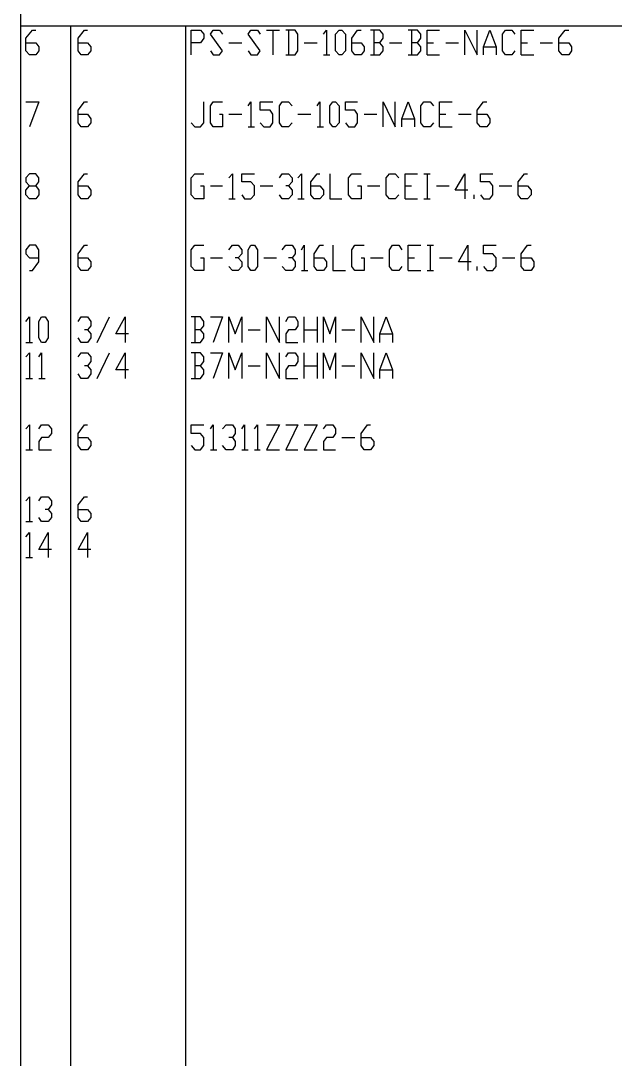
# Model space of a CAD drawing. Header units: millimetres. Extents: x 43 to 1147, y -811 to -31.
# Drawn here: x 820.4 to 943.4, y -596 to -381 of the extents above; entities that cross this region are included whole.
import ezdxf

# ---------------------------------------------------------------- set-up
doc = ezdxf.new("R2010")
doc.units = ezdxf.units.MM
doc.layers.add('EDITED_LINES', color=4, linetype='Continuous')

msp = doc.modelspace()

# ---------------------------------------------------------------- linework, layer by layer
at = {"layer": 'EDITED_LINES'}
for p, q in [((820.36, -802.48), (820.36, -39.28)), ((820.36, -382.12), (1137.28, -382.12)), ((830.68, -382.12), (830.68, -677.68)), ((854.44, -382.12), (854.44, -677.68)), ((821.44, -384.64), (822.76, -382.96)), ((821.44, -387.28), (821.44, -384.64)), ((822.76, -382.96), (823.48, -382.96)), ((832.24, -384.64), (833.56, -382.96)), ((832.24, -387.28), (832.24, -384.64)), ((833.56, -382.96), (834.16, -382.96)), ((855.64, -388.12), (855.64, -382.96)), ((855.64, -382.96), (857.56, -382.96)), ((857.56, -382.96), (858.28, -383.8)), ((858.28, -384.64), (857.56, -385.6)), ((858.28, -383.8), (858.28, -384.64)), ((859.6, -383.8), (860.2, -382.96)), ((862.12, -387.28), (859.6, -383.8)), ((860.2, -382.96), (861.52, -382.96)), ((861.52, -382.96), (862.12, -383.8)), ((867.4, -383.8), (868, -382.96)), ((869.92, -387.28), (867.4, -383.8)), ((868, -382.96), (869.32, -382.96)), ((869.32, -382.96), (869.92, -383.8)), ((871.24, -382.96), (873.88, -382.96)), ((872.56, -382.96), (872.56, -388.12)), ((877.12, -382.96), (875.2, -382.96)), ((875.8, -382.96), (875.8, -388.12)), ((877.72, -383.8), (877.12, -382.96)), ((877.72, -387.28), (877.72, -383.8)), ((883, -383.8), (883.6, -382.96)), ((883.6, -382.96), (883.6, -388.12)), ((885.52, -383.8), (886.24, -382.96)), ((885.52, -387.28), (885.52, -383.8)), ((886.24, -382.96), (886.84, -382.96)), ((886.84, -382.96), (887.56, -383.8)), ((887.56, -383.8), (887.56, -387.28)), ((888.88, -384.64), (890.08, -382.96)), ((888.88, -387.28), (888.88, -384.64)), ((890.08, -382.96), (890.8, -382.96)), ((894.64, -382.96), (892.72, -382.96)), ((893.44, -382.96), (893.44, -388.12)), ((895.36, -383.8), (894.64, -382.96)), ((894.64, -385.6), (895.36, -384.64)), ((895.36, -384.64), (895.36, -383.8)), ((902.44, -382.96), (900.52, -382.96)), ((901.24, -382.96), (901.24, -388.12)), ((903.16, -383.8), (902.44, -382.96)), ((902.44, -385.6), (903.16, -384.64)), ((903.16, -384.64), (903.16, -383.8)), ((904.48, -388.12), (904.48, -382.96)), ((904.48, -382.96), (907, -382.96)), ((912.28, -388.12), (912.28, -382.96)), ((912.28, -382.96), (914.8, -388.12)), ((914.8, -388.12), (914.8, -382.96)), ((916.12, -386.44), (917.44, -382.96)), ((917.44, -382.96), (918.76, -386.44)), ((920.08, -383.8), (920.68, -382.96)), ((920.08, -387.28), (920.08, -383.8)), ((920.68, -382.96), (922, -382.96)), ((922, -382.96), (922.6, -383.8)), ((923.92, -388.12), (923.92, -382.96)), ((923.92, -382.96), (926.56, -382.96)), ((931.72, -384.64), (933.04, -382.96)), ((931.72, -387.28), (931.72, -384.64)), ((933.04, -382.96), (933.76, -382.96)), ((821.44, -385.6), (823.48, -385.6)), ((823.48, -385.6), (824.08, -386.44)), ((824.08, -386.44), (824.08, -387.28)), ((832.24, -385.6), (834.16, -385.6)), ((834.16, -385.6), (834.88, -386.44)), ((834.88, -386.44), (834.88, -387.28)), ((857.56, -385.6), (855.64, -385.6)), ((863.44, -385.6), (866.08, -385.6)), ((879.04, -385.6), (881.68, -385.6)), ((888.88, -385.6), (890.8, -385.6)), ((890.8, -385.6), (891.4, -386.44)), ((891.4, -386.44), (891.4, -387.28)), ((894.64, -385.6), (893.44, -385.6)), ((895.36, -386.44), (894.64, -385.6)), ((895.36, -387.28), (895.36, -386.44)), ((896.68, -385.6), (899.2, -385.6)), ((902.44, -385.6), (901.24, -385.6)), ((903.16, -386.44), (902.44, -385.6)), ((903.16, -387.28), (903.16, -386.44)), ((904.48, -385.6), (905.8, -385.6)), ((908.32, -385.6), (910.96, -385.6)), ((916.12, -388.12), (916.12, -386.44)), ((916.12, -386.44), (918.76, -386.44)), ((918.76, -386.44), (918.76, -388.12)), ((923.92, -385.6), (925.24, -385.6)), ((927.88, -385.6), (930.4, -385.6)), ((931.72, -385.6), (933.76, -385.6)), ((933.76, -385.6), (934.36, -386.44)), ((934.36, -386.44), (934.36, -387.28)), ((822.16, -388.12), (821.44, -387.28)), ((823.48, -388.12), (822.16, -388.12)), ((824.08, -387.28), (823.48, -388.12)), ((832.84, -388.12), (832.24, -387.28)), ((834.16, -388.12), (832.84, -388.12)), ((834.88, -387.28), (834.16, -388.12)), ((859.6, -387.28), (860.2, -388.12)), ((860.2, -388.12), (861.52, -388.12)), ((861.52, -388.12), (862.12, -387.28)), ((867.4, -387.28), (868, -388.12)), ((868, -388.12), (869.32, -388.12)), ((869.32, -388.12), (869.92, -387.28)), ((875.2, -388.12), (877.12, -388.12)), ((877.12, -388.12), (877.72, -387.28)), ((883, -388.12), (884.32, -388.12)), ((886.24, -388.12), (885.52, -387.28)), ((886.84, -388.12), (886.24, -388.12)), ((887.56, -387.28), (886.84, -388.12)), ((889.48, -388.12), (888.88, -387.28)), ((890.8, -388.12), (889.48, -388.12)), ((891.4, -387.28), (890.8, -388.12)), ((892.72, -388.12), (894.64, -388.12)), ((894.64, -388.12), (895.36, -387.28)), ((900.52, -388.12), (902.44, -388.12)), ((902.44, -388.12), (903.16, -387.28)), ((904.48, -388.12), (907, -388.12)), ((920.68, -388.12), (920.08, -387.28)), ((922, -388.12), (920.68, -388.12)), ((922.6, -387.28), (922, -388.12)), ((923.92, -388.12), (926.56, -388.12)), ((932.44, -388.12), (931.72, -387.28)), ((933.76, -388.12), (932.44, -388.12)), ((934.36, -387.28), (933.76, -388.12)), ((821.44, -397.84), (824.08, -397.84)), ((824.08, -397.84), (822.16, -403)), ((832.24, -399.52), (833.56, -397.84)), ((832.24, -402.16), (832.24, -399.52)), ((833.56, -397.84), (834.16, -397.84)), ((858.28, -402.16), (858.28, -397.84)), ((859.6, -398.68), (860.2, -397.84)), ((859.6, -402.16), (859.6, -398.68)), ((860.2, -397.84), (862.12, -397.84)), ((867.4, -398.68), (868, -397.84)), ((868, -397.84), (868, -403)), ((869.92, -399.52), (869.92, -397.84)), ((869.92, -397.84), (872.56, -397.84)), ((871.96, -399.52), (869.92, -399.52)), ((872.56, -400.36), (871.96, -399.52)), ((873.88, -398.68), (874.48, -397.84)), ((873.88, -402.16), (873.88, -398.68)), ((874.48, -397.84), (875.8, -397.84)), ((875.8, -397.84), (876.52, -398.68)), ((881.68, -398.68), (882.28, -397.84)), ((882.28, -397.84), (882.28, -403)), ((884.32, -398.68), (884.92, -397.84)), ((884.32, -402.16), (884.32, -398.68)), ((884.92, -397.84), (885.52, -397.84)), ((885.52, -397.84), (886.24, -398.68)), ((886.24, -398.68), (886.24, -402.16)), ((887.56, -399.52), (887.56, -397.84)), ((887.56, -397.84), (890.08, -397.84)), ((889.48, -399.52), (887.56, -399.52)), ((890.08, -400.36), (889.48, -399.52)), ((895.36, -403), (895.36, -397.84)), ((895.36, -397.84), (897.88, -403)), ((897.88, -403), (897.88, -397.84)), ((899.2, -401.32), (900.52, -397.84)), ((900.52, -397.84), (901.84, -401.32)), ((903.16, -398.68), (903.76, -397.84)), ((903.16, -402.16), (903.16, -398.68)), ((903.76, -397.84), (905.08, -397.84)), ((905.08, -397.84), (905.8, -398.68)), ((907, -403), (907, -397.84)), ((907, -397.84), (909.64, -397.84)), ((914.8, -399.52), (916.12, -397.84)), ((914.8, -402.16), (914.8, -399.52)), ((916.12, -397.84), (916.84, -397.84)), ((832.24, -400.36), (834.16, -400.36)), ((834.16, -400.36), (834.88, -401.32)), ((834.88, -401.32), (834.88, -402.16)), ((861.52, -400.36), (862.12, -400.36)), ((862.12, -400.36), (862.12, -403)), ((863.44, -400.36), (866.08, -400.36)), ((872.56, -402.16), (872.56, -400.36)), ((877.72, -400.36), (880.36, -400.36)), ((890.08, -402.16), (890.08, -400.36)), ((891.4, -400.36), (894.04, -400.36)), ((899.2, -403), (899.2, -401.32)), ((899.2, -401.32), (901.84, -401.32)), ((901.84, -401.32), (901.84, -403)), ((907, -400.36), (908.32, -400.36)), ((910.96, -400.36), (913.6, -400.36)), ((914.8, -400.36), (916.84, -400.36)), ((916.84, -400.36), (917.44, -401.32)), ((917.44, -401.32), (917.44, -402.16)), ((832.84, -403), (832.24, -402.16)), ((834.16, -403), (832.84, -403)), ((834.88, -402.16), (834.16, -403)), ((855.64, -402.16), (856.36, -403)), ((856.36, -403), (857.56, -403)), ((857.56, -403), (858.28, -402.16)), ((860.2, -403), (859.6, -402.16)), ((862.12, -403), (860.2, -403)), ((867.4, -403), (868.72, -403)), ((869.92, -402.16), (870.64, -403)), ((870.64, -403), (871.96, -403)), ((871.96, -403), (872.56, -402.16)), ((874.48, -403), (873.88, -402.16)), ((875.8, -403), (874.48, -403)), ((876.52, -402.16), (875.8, -403)), ((881.68, -403), (883, -403)), ((884.92, -403), (884.32, -402.16)), ((885.52, -403), (884.92, -403)), ((886.24, -402.16), (885.52, -403)), ((887.56, -402.16), (888.16, -403)), ((888.16, -403), (889.48, -403)), ((889.48, -403), (890.08, -402.16)), ((903.76, -403), (903.16, -402.16)), ((905.08, -403), (903.76, -403)), ((905.8, -402.16), (905.08, -403)), ((907, -403), (909.64, -403)), ((915.52, -403), (914.8, -402.16)), ((916.84, -403), (915.52, -403)), ((917.44, -402.16), (916.84, -403)), ((822.16, -412.72), (821.44, -413.56)), ((823.48, -412.72), (822.16, -412.72)), ((824.08, -413.56), (823.48, -412.72)), ((832.24, -414.4), (833.56, -412.72)), ((833.56, -412.72), (834.16, -412.72)), ((855.64, -413.56), (856.36, -412.72)), ((856.36, -412.72), (858.28, -412.72)), ((863.44, -413.56), (864.16, -412.72)), ((864.16, -412.72), (864.16, -417.88)), ((866.08, -414.4), (866.08, -412.72)), ((866.08, -412.72), (868.72, -412.72)), ((873.88, -413.56), (874.48, -412.72)), ((874.48, -412.72), (875.8, -412.72)), ((875.8, -412.72), (876.52, -413.56)), ((877.72, -413.56), (878.44, -412.72)), ((878.44, -412.72), (878.44, -417.88)), ((880.36, -414.4), (881.68, -412.72)), ((881.68, -412.72), (882.28, -412.72)), ((884.32, -412.72), (884.32, -417.88)), ((888.16, -413.56), (888.88, -412.72)), ((888.88, -412.72), (890.8, -412.72)), ((895.96, -413.56), (896.68, -412.72)), ((896.68, -412.72), (897.88, -412.72)), ((897.88, -412.72), (898.6, -413.56)), ((899.92, -417.88), (899.92, -412.72)), ((899.92, -412.72), (902.44, -412.72)), ((903.76, -412.72), (905.08, -412.72)), ((904.48, -412.72), (904.48, -417.88)), ((910.24, -416.08), (912.28, -412.72)), ((912.28, -412.72), (912.28, -417.88)), ((915.52, -414.4), (915.52, -412.72)), ((915.52, -412.72), (918.04, -412.72)), ((923.32, -414.4), (924.64, -412.72)), ((924.64, -412.72), (925.24, -412.72)), ((821.44, -413.56), (821.44, -414.4)), ((821.44, -414.4), (822.16, -415.24)), ((823.48, -415.24), (824.08, -414.4)), ((824.08, -414.4), (824.08, -413.56)), ((832.24, -417.04), (832.24, -414.4)), ((855.64, -417.04), (855.64, -413.56)), ((868, -414.4), (866.08, -414.4)), ((868.72, -415.24), (868, -414.4)), ((876.52, -414.4), (875.8, -415.24)), ((876.52, -413.56), (876.52, -414.4)), ((880.36, -417.04), (880.36, -414.4)), ((888.16, -417.04), (888.16, -413.56)), ((895.96, -417.04), (895.96, -413.56)), ((917.44, -414.4), (915.52, -414.4)), ((918.04, -415.24), (917.44, -414.4)), ((923.32, -417.04), (923.32, -414.4)), ((821.44, -416.08), (822.16, -415.24)), ((821.44, -417.04), (821.44, -416.08)), ((822.16, -417.88), (821.44, -417.04)), ((822.16, -415.24), (823.48, -415.24)), ((823.48, -415.24), (824.08, -416.08)), ((824.08, -417.04), (823.48, -417.88)), ((824.08, -416.08), (824.08, -417.04)), ((832.24, -415.24), (834.16, -415.24)), ((832.84, -417.88), (832.24, -417.04)), ((834.16, -415.24), (834.88, -416.08)), ((834.88, -417.04), (834.16, -417.88)), ((834.88, -416.08), (834.88, -417.04)), ((856.36, -417.88), (855.64, -417.04)), ((857.56, -415.24), (858.28, -415.24)), ((858.28, -415.24), (858.28, -417.88)), ((859.6, -415.24), (862.12, -415.24)), ((866.08, -417.04), (866.68, -417.88)), ((868, -417.88), (868.72, -417.04)), ((868.72, -417.04), (868.72, -415.24)), ((869.92, -415.24), (872.56, -415.24)), ((874.48, -417.88), (873.88, -417.04)), ((875.8, -415.24), (875.2, -415.24)), ((875.8, -415.24), (876.52, -416.08)), ((876.52, -417.04), (875.8, -417.88)), ((876.52, -416.08), (876.52, -417.04)), ((880.36, -415.24), (882.28, -415.24)), ((881.08, -417.88), (880.36, -417.04)), ((882.28, -415.24), (883, -416.08)), ((883, -417.04), (882.28, -417.88)), ((883, -416.08), (883, -417.04)), ((888.88, -417.88), (888.16, -417.04)), ((890.08, -415.24), (890.8, -415.24)), ((890.8, -415.24), (890.8, -417.88)), ((892.12, -415.24), (894.64, -415.24)), ((896.68, -417.88), (895.96, -417.04)), ((898.6, -417.04), (897.88, -417.88)), ((899.92, -415.24), (901.24, -415.24)), ((906.4, -415.24), (909.04, -415.24)), ((912.88, -416.08), (910.24, -416.08)), ((914.2, -417.88), (914.2, -417.04)), ((915.52, -417.04), (916.12, -417.88)), ((917.44, -417.88), (918.04, -417.04)), ((918.04, -417.04), (918.04, -415.24)), ((919.36, -415.24), (922, -415.24)), ((923.32, -415.24), (925.24, -415.24)), ((923.92, -417.88), (923.32, -417.04)), ((925.24, -415.24), (925.96, -416.08)), ((925.96, -417.04), (925.24, -417.88)), ((925.96, -416.08), (925.96, -417.04)), ((823.48, -417.88), (822.16, -417.88)), ((834.16, -417.88), (832.84, -417.88)), ((858.28, -417.88), (856.36, -417.88)), ((863.44, -417.88), (864.76, -417.88)), ((866.68, -417.88), (868, -417.88)), ((875.8, -417.88), (874.48, -417.88)), ((877.72, -417.88), (879.04, -417.88)), ((882.28, -417.88), (881.08, -417.88)), ((884.32, -417.88), (886.84, -417.88)), ((890.8, -417.88), (888.88, -417.88)), ((897.88, -417.88), (896.68, -417.88)), ((899.92, -417.88), (902.44, -417.88)), ((903.76, -417.88), (905.08, -417.88)), ((916.12, -417.88), (917.44, -417.88)), ((925.24, -417.88), (923.92, -417.88)), ((822.16, -427.48), (821.44, -428.44)), ((823.48, -427.48), (822.16, -427.48)), ((824.08, -428.44), (823.48, -427.48)), ((832.24, -429.28), (833.56, -427.48)), ((833.56, -427.48), (834.16, -427.48)), ((855.64, -428.44), (856.36, -427.48)), ((856.36, -427.48), (858.28, -427.48)), ((863.44, -428.44), (864.16, -427.48)), ((864.16, -427.48), (865.36, -427.48)), ((865.36, -427.48), (866.08, -428.44)), ((867.4, -428.44), (868, -427.48)), ((868, -427.48), (868.72, -427.48)), ((868.72, -427.48), (869.32, -428.44)), ((874.48, -428.44), (875.2, -427.48)), ((875.2, -427.48), (876.52, -427.48)), ((876.52, -427.48), (877.12, -428.44)), ((878.44, -428.44), (879.04, -427.48)), ((879.04, -427.48), (879.04, -432.76)), ((881.08, -429.28), (882.28, -427.48)), ((882.28, -427.48), (883, -427.48)), ((884.92, -427.48), (884.92, -432.76)), ((888.88, -428.44), (889.48, -427.48)), ((889.48, -427.48), (891.4, -427.48)), ((896.68, -428.44), (897.28, -427.48)), ((897.28, -427.48), (898.6, -427.48)), ((898.6, -427.48), (899.2, -428.44)), ((900.52, -432.76), (900.52, -427.48)), ((900.52, -427.48), (903.16, -427.48)), ((904.48, -427.48), (905.8, -427.48)), ((905.08, -427.48), (905.08, -432.76)), ((910.96, -430.96), (912.88, -427.48)), ((912.88, -427.48), (912.88, -432.76)), ((916.12, -429.28), (916.12, -427.48)), ((916.12, -427.48), (918.76, -427.48)), ((923.92, -429.28), (925.24, -427.48)), ((925.24, -427.48), (925.96, -427.48)), ((821.44, -428.44), (821.44, -429.28)), ((821.44, -429.28), (822.16, -430.12)), ((824.08, -430.96), (824.08, -428.44)), ((832.24, -431.92), (832.24, -429.28)), ((855.64, -431.92), (855.64, -428.44)), ((866.08, -429.28), (865.36, -430.12)), ((866.08, -428.44), (866.08, -429.28)), ((867.4, -431.92), (867.4, -428.44)), ((869.32, -428.44), (869.32, -431.92)), ((877.12, -429.28), (876.52, -430.12)), ((877.12, -428.44), (877.12, -429.28)), ((881.08, -431.92), (881.08, -429.28)), ((888.88, -431.92), (888.88, -428.44)), ((896.68, -431.92), (896.68, -428.44)), ((918.04, -429.28), (916.12, -429.28)), ((918.76, -430.12), (918.04, -429.28)), ((923.92, -431.92), (923.92, -429.28)), ((822.16, -430.12), (824.08, -430.12)), ((822.76, -432.76), (824.08, -430.96)), ((832.24, -430.12), (834.16, -430.12)), ((832.84, -432.76), (832.24, -431.92)), ((834.16, -430.12), (834.88, -430.96)), ((834.88, -431.92), (834.16, -432.76)), ((834.88, -430.96), (834.88, -431.92)), ((856.36, -432.76), (855.64, -431.92)), ((857.56, -430.12), (858.28, -430.12)), ((858.28, -430.12), (858.28, -432.76)), ((859.6, -430.12), (862.12, -430.12)), ((864.16, -432.76), (863.44, -431.92)), ((865.36, -430.12), (864.76, -430.12)), ((865.36, -430.12), (866.08, -430.96)), ((866.08, -431.92), (865.36, -432.76)), ((866.08, -430.96), (866.08, -431.92)), ((868, -432.76), (867.4, -431.92)), ((869.32, -431.92), (868.72, -432.76)), ((870.64, -430.12), (873.28, -430.12)), ((875.2, -432.76), (874.48, -431.92)), ((876.52, -430.12), (875.8, -430.12)), ((876.52, -430.12), (877.12, -430.96)), ((877.12, -431.92), (876.52, -432.76)), ((877.12, -430.96), (877.12, -431.92)), ((881.08, -430.12), (883, -430.12)), ((881.68, -432.76), (881.08, -431.92)), ((883, -430.12), (883.6, -430.96)), ((883.6, -431.92), (883, -432.76)), ((883.6, -430.96), (883.6, -431.92)), ((889.48, -432.76), (888.88, -431.92)), ((890.8, -430.12), (891.4, -430.12)), ((891.4, -430.12), (891.4, -432.76)), ((892.72, -430.12), (895.36, -430.12)), ((897.28, -432.76), (896.68, -431.92)), ((899.2, -431.92), (898.6, -432.76)), ((900.52, -430.12), (901.84, -430.12)), ((907, -430.12), (909.64, -430.12)), ((913.6, -430.96), (910.96, -430.96)), ((914.8, -432.76), (914.8, -431.92)), ((916.12, -431.92), (916.84, -432.76)), ((918.04, -432.76), (918.76, -431.92)), ((918.76, -431.92), (918.76, -430.12)), ((920.08, -430.12), (922.6, -430.12)), ((923.92, -430.12), (925.96, -430.12)), ((924.64, -432.76), (923.92, -431.92)), ((925.96, -430.12), (926.56, -430.96)), ((926.56, -431.92), (925.96, -432.76)), ((926.56, -430.96), (926.56, -431.92)), ((822.16, -432.76), (822.76, -432.76)), ((834.16, -432.76), (832.84, -432.76)), ((858.28, -432.76), (856.36, -432.76)), ((865.36, -432.76), (864.16, -432.76)), ((868.72, -432.76), (868, -432.76)), ((876.52, -432.76), (875.2, -432.76)), ((878.44, -432.76), (879.76, -432.76)), ((883, -432.76), (881.68, -432.76)), ((884.92, -432.76), (887.56, -432.76)), ((891.4, -432.76), (889.48, -432.76)), ((898.6, -432.76), (897.28, -432.76)), ((900.52, -432.76), (903.16, -432.76)), ((904.48, -432.76), (905.8, -432.76)), ((916.84, -432.76), (918.04, -432.76)), ((925.96, -432.76), (924.64, -432.76)), ((821.44, -443.32), (822.16, -442.36)), ((822.16, -442.36), (822.16, -447.64)), ((824.08, -443.32), (824.68, -442.36)), ((824.68, -442.36), (825.4, -442.36)), ((825.4, -442.36), (826, -443.32)), ((832.24, -443.32), (832.84, -442.36)), ((832.84, -442.36), (834.16, -442.36)), ((834.16, -442.36), (834.88, -443.32)), ((836.2, -447.64), (838.72, -442.36)), ((840.04, -445.84), (841.96, -442.36)), ((841.96, -442.36), (841.96, -447.64)), ((857.56, -442.36), (855.64, -442.36)), ((856.36, -442.36), (856.36, -447.64)), ((858.28, -443.32), (857.56, -442.36)), ((859.6, -442.36), (862.12, -442.36)), ((862.12, -442.36), (860.2, -447.64)), ((863.44, -447.64), (863.44, -442.36)), ((863.44, -442.36), (864.76, -445.84)), ((864.76, -445.84), (866.08, -442.36)), ((866.08, -442.36), (866.08, -447.64)), ((871.24, -447.64), (871.24, -442.36)), ((871.24, -442.36), (873.88, -447.64)), ((873.88, -447.64), (873.88, -442.36)), ((875.2, -443.32), (875.8, -442.36)), ((875.8, -442.36), (877.12, -442.36)), ((877.12, -442.36), (877.72, -443.32)), ((879.04, -447.64), (879.04, -442.36)), ((881.68, -442.36), (881.68, -447.64)), ((883, -447.64), (883, -442.36)), ((883, -442.36), (884.32, -445.84)), ((884.32, -445.84), (885.52, -442.36)), ((885.52, -442.36), (885.52, -447.64)), ((890.8, -447.64), (890.8, -442.36)), ((890.8, -442.36), (893.44, -447.64)), ((893.44, -447.64), (893.44, -442.36)), ((894.64, -445.84), (895.96, -442.36)), ((895.96, -442.36), (897.28, -445.84)), ((824.08, -446.68), (824.08, -443.32)), ((826, -443.32), (826, -446.68)), ((834.16, -445), (833.56, -445)), ((834.88, -444.16), (834.16, -445)), ((834.16, -445), (834.88, -445.84)), ((834.88, -443.32), (834.88, -444.16)), ((857.56, -445), (856.36, -445)), ((857.56, -445), (858.28, -444.16)), ((858.28, -445.84), (857.56, -445)), ((858.28, -444.16), (858.28, -443.32)), ((867.4, -445), (869.92, -445)), ((875.8, -445), (875.2, -445.84)), ((877.12, -445), (875.8, -445)), ((877.72, -444.16), (877.12, -445)), ((877.72, -443.32), (877.72, -444.16)), ((879.04, -445), (881.68, -445)), ((886.84, -445), (889.48, -445)), ((824.68, -447.64), (824.08, -446.68)), ((826, -446.68), (825.4, -447.64)), ((832.84, -447.64), (832.24, -446.68)), ((834.88, -446.68), (834.16, -447.64)), ((834.88, -445.84), (834.88, -446.68)), ((842.68, -445.84), (840.04, -445.84)), ((857.56, -447.64), (858.28, -446.68)), ((858.28, -446.68), (858.28, -445.84)), ((875.2, -445.84), (875.2, -447.64)), ((894.64, -447.64), (894.64, -445.84)), ((894.64, -445.84), (897.28, -445.84)), ((897.28, -445.84), (897.28, -447.64)), ((821.44, -447.64), (822.76, -447.64)), ((825.4, -447.64), (824.68, -447.64)), ((834.16, -447.64), (832.84, -447.64)), ((855.64, -447.64), (857.56, -447.64)), ((875.2, -447.64), (877.72, -447.64)), ((821.44, -450.64), (822.16, -449.8)), ((822.16, -449.8), (822.16, -455.08)), ((824.08, -450.64), (824.68, -449.8)), ((824.68, -449.8), (824.68, -455.08)), ((832.24, -450.64), (832.84, -449.8)), ((832.84, -449.8), (834.16, -449.8)), ((834.16, -449.8), (834.88, -450.64)), ((834.88, -450.64), (834.88, -451.6)), ((836.2, -455.08), (838.72, -449.8)), ((840.04, -453.28), (841.96, -449.8)), ((841.96, -449.8), (841.96, -455.08)), ((857.56, -449.8), (855.64, -449.8)), ((856.36, -449.8), (856.36, -455.08)), ((858.28, -450.64), (857.56, -449.8)), ((858.28, -451.6), (858.28, -450.64)), ((859.6, -449.8), (862.12, -449.8)), ((862.12, -449.8), (860.2, -455.08)), ((863.44, -455.08), (863.44, -449.8)), ((863.44, -449.8), (864.76, -453.28)), ((864.76, -453.28), (866.08, -449.8)), ((866.08, -449.8), (866.08, -455.08)), ((871.24, -455.08), (871.24, -449.8)), ((871.24, -449.8), (873.88, -455.08)), ((873.88, -455.08), (873.88, -449.8)), ((875.2, -450.64), (875.8, -449.8)), ((875.8, -449.8), (877.12, -449.8)), ((877.12, -449.8), (877.72, -450.64)), ((877.72, -450.64), (877.72, -451.6)), ((879.04, -455.08), (879.04, -449.8)), ((881.68, -449.8), (881.68, -455.08)), ((883, -455.08), (883, -449.8)), ((883, -449.8), (884.32, -453.28)), ((884.32, -453.28), (885.52, -449.8)), ((885.52, -449.8), (885.52, -455.08)), ((890.8, -455.08), (890.8, -449.8)), ((890.8, -449.8), (893.44, -455.08)), ((893.44, -455.08), (893.44, -449.8)), ((894.64, -453.28), (895.96, -449.8)), ((895.96, -449.8), (897.28, -453.28)), ((834.16, -452.44), (833.56, -452.44)), ((834.88, -451.6), (834.16, -452.44)), ((834.16, -452.44), (834.88, -453.28)), ((834.88, -453.28), (834.88, -454.12)), ((842.68, -453.28), (840.04, -453.28)), ((857.56, -452.44), (856.36, -452.44)), ((857.56, -452.44), (858.28, -451.6)), ((858.28, -453.28), (857.56, -452.44)), ((858.28, -454.12), (858.28, -453.28)), ((867.4, -452.44), (869.92, -452.44)), ((875.8, -452.44), (875.2, -453.28)), ((875.2, -453.28), (875.2, -455.08)), ((877.12, -452.44), (875.8, -452.44)), ((877.72, -451.6), (877.12, -452.44)), ((879.04, -452.44), (881.68, -452.44)), ((886.84, -452.44), (889.48, -452.44)), ((894.64, -455.08), (894.64, -453.28)), ((894.64, -453.28), (897.28, -453.28)), ((897.28, -453.28), (897.28, -455.08)), ((821.44, -455.08), (822.76, -455.08)), ((824.08, -455.08), (825.4, -455.08)), ((832.84, -455.08), (832.24, -454.12)), ((834.16, -455.08), (832.84, -455.08)), ((834.88, -454.12), (834.16, -455.08)), ((855.64, -455.08), (857.56, -455.08)), ((857.56, -455.08), (858.28, -454.12)), ((875.2, -455.08), (877.72, -455.08)), ((821.44, -465.52), (822.16, -464.68)), ((822.16, -464.68), (822.16, -469.84)), ((824.08, -465.52), (824.68, -464.68)), ((824.68, -464.68), (826, -464.68)), ((826, -464.68), (826.72, -465.52)), ((826.72, -466.48), (826, -467.32)), ((826.72, -465.52), (826.72, -466.48)), ((832.24, -466.48), (833.56, -464.68)), ((832.24, -469), (832.24, -466.48)), ((833.56, -464.68), (834.16, -464.68)), ((855.64, -466.48), (855.64, -464.68)), ((855.64, -464.68), (858.28, -464.68)), ((857.56, -466.48), (855.64, -466.48)), ((858.28, -467.32), (857.56, -466.48)), ((859.6, -465.52), (860.2, -464.68)), ((860.2, -464.68), (860.2, -469.84)), ((862.12, -465.52), (862.84, -464.68)), ((862.84, -464.68), (864.16, -464.68)), ((864.16, -464.68), (864.76, -465.52)), ((864.76, -466.48), (864.16, -467.32)), ((864.76, -465.52), (864.76, -466.48)), ((866.08, -465.52), (866.68, -464.68)), ((866.68, -464.68), (866.68, -469.84)), ((868.72, -465.52), (869.32, -464.68)), ((869.32, -464.68), (869.32, -469.84)), ((871.24, -464.68), (873.88, -464.68)), ((873.88, -464.68), (871.24, -469.84)), ((875.2, -464.68), (877.72, -464.68)), ((877.72, -464.68), (875.2, -469.84)), ((879.04, -464.68), (881.68, -464.68)), ((881.68, -464.68), (879.04, -469.84)), ((883, -465.52), (883.6, -464.68)), ((883.6, -464.68), (884.92, -464.68)), ((884.92, -464.68), (885.52, -465.52)), ((885.52, -466.48), (884.92, -467.32)), ((885.52, -465.52), (885.52, -466.48)), ((890.8, -466.48), (892.12, -464.68)), ((890.8, -469), (890.8, -466.48)), ((892.12, -464.68), (892.72, -464.68)), ((824.68, -467.32), (824.08, -468.16)), ((824.08, -468.16), (824.08, -469.84)), ((826, -467.32), (824.68, -467.32)), ((832.24, -467.32), (834.16, -467.32)), ((834.16, -467.32), (834.88, -468.16)), ((834.88, -468.16), (834.88, -469)), ((858.28, -469), (858.28, -467.32)), ((864.16, -467.32), (863.44, -467.32)), ((864.16, -467.32), (864.76, -468.16)), ((864.76, -468.16), (864.76, -469)), ((883.6, -467.32), (883, -468.16)), ((883, -468.16), (883, -469.84)), ((884.92, -467.32), (883.6, -467.32)), ((886.84, -467.32), (889.48, -467.32)), ((890.8, -467.32), (892.72, -467.32)), ((892.72, -467.32), (893.44, -468.16)), ((893.44, -468.16), (893.44, -469)), ((821.44, -469.84), (822.76, -469.84)), ((824.08, -469.84), (826.72, -469.84)), ((832.84, -469.84), (832.24, -469)), ((834.16, -469.84), (832.84, -469.84)), ((834.88, -469), (834.16, -469.84)), ((855.64, -469), (856.36, -469.84)), ((856.36, -469.84), (857.56, -469.84)), ((857.56, -469.84), (858.28, -469)), ((859.6, -469.84), (860.92, -469.84)), ((862.84, -469.84), (862.12, -469)), ((864.16, -469.84), (862.84, -469.84)), ((864.76, -469), (864.16, -469.84)), ((866.08, -469.84), (867.4, -469.84)), ((868.72, -469.84), (869.92, -469.84)), ((871.24, -469.84), (873.88, -469.84)), ((875.2, -469.84), (877.72, -469.84)), ((879.04, -469.84), (881.68, -469.84)), ((883, -469.84), (885.52, -469.84)), ((891.4, -469.84), (890.8, -469)), ((892.72, -469.84), (891.4, -469.84)), ((893.44, -469), (892.72, -469.84)), ((821.44, -480.4), (822.16, -479.56)), ((822.16, -479.56), (822.16, -484.72)), ((824.08, -480.4), (824.68, -479.56)), ((824.68, -479.56), (826, -479.56)), ((826, -479.56), (826.72, -480.4)), ((826.72, -481.24), (826, -482.2)), ((826.72, -480.4), (826.72, -481.24)), ((832.24, -481.24), (833.56, -479.56)), ((832.24, -483.88), (832.24, -481.24)), ((833.56, -479.56), (834.16, -479.56)), ((826, -482.2), (825.4, -482.2)), ((826, -482.2), (826.72, -483.04)), ((826.72, -483.04), (826.72, -483.88)), ((832.24, -482.2), (834.16, -482.2)), ((834.16, -482.2), (834.88, -483.04)), ((834.88, -483.04), (834.88, -483.88)), ((821.44, -484.72), (822.76, -484.72)), ((824.68, -484.72), (824.08, -483.88)), ((826, -484.72), (824.68, -484.72)), ((826.72, -483.88), (826, -484.72)), ((832.84, -484.72), (832.24, -483.88)), ((834.16, -484.72), (832.84, -484.72)), ((834.88, -483.88), (834.16, -484.72)), ((821.44, -487.84), (822.16, -487)), ((822.16, -487), (822.16, -492.16)), ((824.08, -490.48), (826, -487)), ((826, -487), (826, -492.16)), ((832.24, -490.48), (834.16, -487)), ((834.16, -487), (834.16, -492.16)), ((821.44, -492.16), (822.76, -492.16)), ((826.72, -490.48), (824.08, -490.48)), ((834.88, -490.48), (832.24, -490.48))]:
    msp.add_line(p, q, dxfattribs=at)

doc.saveas('drawing.dxf')
